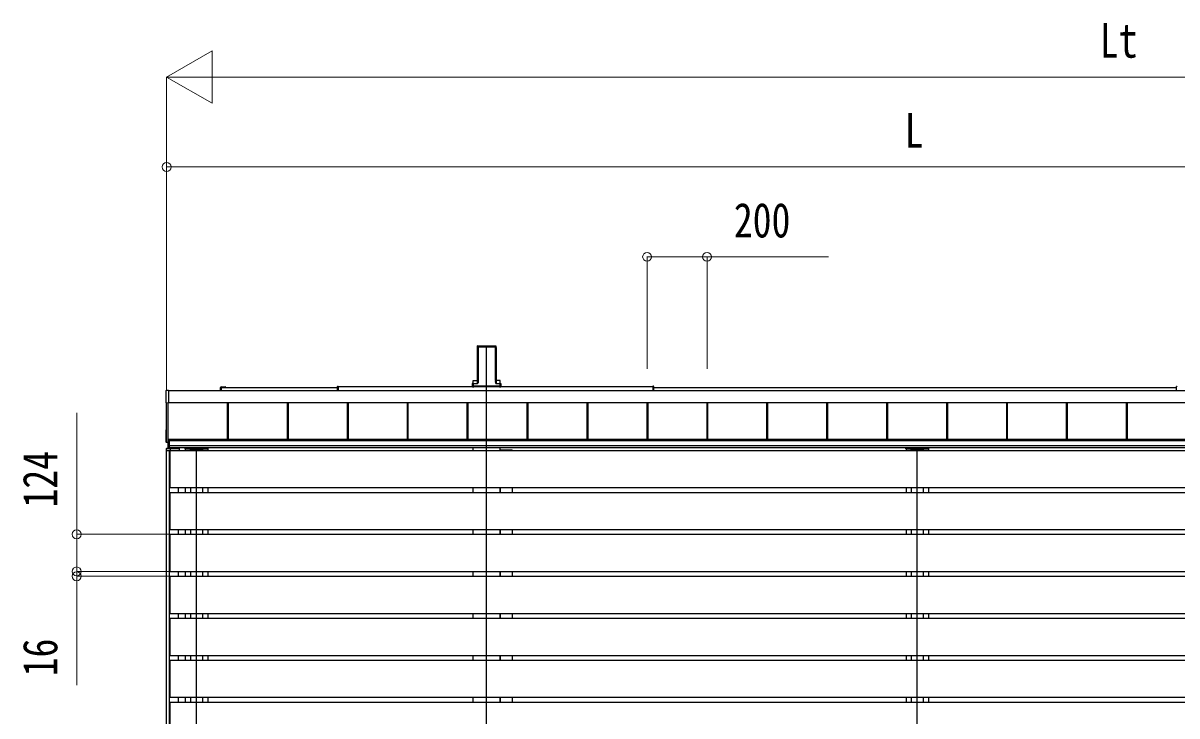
# Model space of a CAD drawing. Units: millimetres, scale not verified. Extents: x -14718 to 14718, y -10397 to 10401.
# Drawn here: x -6472 to -2621, y -3728 to -1415 of the extents above; entities that cross this region are included whole.
import ezdxf
from ezdxf.enums import TextEntityAlignment as Align

# ---------------------------------------------------------------- set-up
doc = ezdxf.new("R2010")
doc.units = ezdxf.units.MM
doc.header["$LTSCALE"] = 50
doc.layers.add('0-4_YKK_12', color=2, linetype='Continuous')
doc.layers.add('0-6_YKK_A1', color=4, linetype='Continuous')
doc.layers.add('0-7_YKK_D', color=6, linetype='Continuous', lineweight=18)
doc.styles.add('ＭＳ ゴシック', font='')
doc.styles.get('ＭＳ ゴシック').set_extended_font_data('MS Gothic')

msp = doc.modelspace()

# ---------------------------------------------------------------- linework, layer by layer
at = {"layer": '0-4_YKK_12'}
for p, q in [((-4924.91, -6081.6), (-4924.91, -2493.01)), ((-5892.91, -6081.6), (-5892.91, -2834.1)), ((-3487.91, -6081.6), (-3487.91, -2834.1))]:
    msp.add_line(p, q, dxfattribs=at)
at = {"layer": '0-6_YKK_A1'}
for p, q in [((-4956.16, -2498.36), (-4956.16, -2615.03)), ((-4955.8, -2492.51), (-4956.15, -2498.01)), ((-4955.36, -2492.98), (-4955.8, -2492.51)), ((-4955.31, -2492.04), (-4953.27, -2492.04)), ((-4955.31, -2492.04), (-4954.87, -2492.51)), ((-4955.29, -2608.98), (-4955.29, -2493.86)), ((-4954.79, -2493.54), (-4954.79, -2608.66)), ((-4952.96, -2492.37), (-4953.27, -2492.04)), ((-4952.96, -2492.37), (-4896.87, -2492.37)), ((-4952.41, -2495.51), (-4897.41, -2495.51)), ((-4952.41, -2616.87), (-4952.41, -2495.51)), ((-4896.87, -2492.37), (-4896.56, -2492.04)), ((-4896.56, -2492.04), (-4894.52, -2492.04)), ((-4895.04, -2608.66), (-4895.04, -2493.54)), ((-4894.96, -2492.51), (-4894.52, -2492.04)), ((-4894.54, -2493.86), (-4894.54, -2608.98)), ((-4894.03, -2492.51), (-4894.47, -2492.98)), ((-4894.03, -2492.51), (-4893.68, -2498.01)), ((-4893.66, -2498.36), (-4893.66, -2615.03)), ((-4972.29, -2617.94), (-4957.27, -2617.94)), ((-4970.11, -2608.6), (-4956.16, -2608.6)), ((-4970.11, -2617.94), (-4970.11, -2608.6)), ((-4956.18, -2615.39), (-4956.28, -2617)), ((-4955.75, -2617.55), (-4955.38, -2611.46)), ((-4954.88, -2611.49), (-4955.25, -2617.58)), ((-4894.58, -2617.58), (-4894.95, -2611.49)), ((-4894.45, -2611.46), (-4894.08, -2617.55)), ((-4879.71, -2608.6), (-4893.66, -2608.6)), ((-4893.65, -2615.39), (-4893.55, -2617)), ((-4892.56, -2617.94), (-4877.54, -2617.94)), ((-4879.71, -2617.94), (-4879.71, -2608.6)), ((-5994.41, -2682.37), (-5994.41, -2641.35)), ((-5986.41, -2641.93), (-987.71, -2641.93)), ((-5813.41, -2641.93), (-5813.41, -2631.96)), ((-5810.91, -2629.46), (-5803.37, -2629.46)), ((-5810.91, -2631.96), (-5422.38, -2631.96)), ((-5810.91, -2632.26), (-5810.91, -2641.93)), ((-5797.16, -2631.96), (-5810.61, -2631.96)), ((-5802.46, -2629.46), (-5797.16, -2629.46)), ((-5422.38, -2641.95), (-5422.38, -2628.45)), ((-5419.88, -2627.86), (-4369.88, -2627.86)), ((-5419.88, -2627.86), (-5419.88, -2641.95)), ((-4972.79, -2626.28), (-4972.32, -2626.28)), ((-4972.78, -2625.78), (-4972.78, -2626.28)), ((-4972.32, -2625.78), (-4972.32, -2618.9)), ((-4970.32, -2625.78), (-4972.32, -2625.78)), ((-4972.32, -2625.78), (-4972.32, -2626.28)), ((-4970.32, -2626.28), (-4972.32, -2626.28)), ((-4970.32, -2618.99), (-4970.32, -2625.78)), ((-4956.75, -2618.99), (-4970.32, -2618.99)), ((-4970.32, -2625.78), (-4879.51, -2625.78)), ((-4970.32, -2625.78), (-4970.32, -2626.28)), ((-4970.32, -2626.28), (-4879.51, -2626.28)), ((-4970.11, -2631.96), (-4970.11, -2626.28)), ((-4969.91, -2626.28), (-4969.91, -2631.96)), ((-4968.91, -2625.94), (-4880.91, -2625.94)), ((-4893.08, -2618.49), (-4879.51, -2618.49)), ((-4879.51, -2618.99), (-4893.08, -2618.99)), ((-4879.91, -2626.28), (-4879.91, -2631.96)), ((-4879.71, -2631.96), (-4879.71, -2626.28)), ((-4879.51, -2618.49), (-4879.51, -2618.99)), ((-4879.51, -2625.78), (-4879.51, -2618.99)), ((-4877.51, -2625.78), (-4879.51, -2625.78)), ((-4877.51, -2626.28), (-4879.51, -2626.28)), ((-4879.5, -2625.78), (-4879.5, -2626.28)), ((-4877.51, -2618.9), (-4877.51, -2625.78)), ((-4877.51, -2625.78), (-4877.51, -2626.28)), ((-4877.04, -2626.28), (-4877.51, -2626.28)), ((-4877.04, -2625.78), (-4877.04, -2626.28)), ((-4369.88, -2627.86), (-4369.88, -2641.95)), ((-4367.38, -2641.95), (-4367.38, -2628.45)), ((-4367.38, -2631.96), (-2622.38, -2631.96)), ((-2622.38, -2641.95), (-2622.38, -2628.45)), ((-5986.41, -2683.64), (-5993.95, -2683.18)), ((-5992.91, -2813.54), (-5992.91, -2683.24)), ((-5987.91, -2831.57), (-5987.91, -2683.55)), ((-5986.41, -2681.87), (-987.71, -2681.87)), ((-5986.41, -2682.11), (-987.71, -2682.11)), ((-5986.41, -2683.14), (-5986.41, -2683.64)), ((-5789.41, -2804.3), (-5789.41, -2682.11)), ((-5789.01, -2804.3), (-5789.01, -2682.11)), ((-5786.41, -2804.3), (-5786.41, -2682.11)), ((-5589.41, -2804.3), (-5589.41, -2682.11)), ((-5586.81, -2804.3), (-5586.81, -2682.11)), ((-5586.41, -2804.3), (-5586.41, -2682.11)), ((-5389.41, -2804.3), (-5389.41, -2682.11)), ((-5386.81, -2804.3), (-5386.81, -2682.11)), ((-5386.41, -2804.3), (-5386.41, -2682.11)), ((-5189.41, -2804.3), (-5189.41, -2682.11)), ((-5186.81, -2804.3), (-5186.81, -2682.11)), ((-5186.41, -2804.3), (-5186.41, -2682.11)), ((-4989.41, -2804.3), (-4989.41, -2682.11)), ((-4986.81, -2804.3), (-4986.81, -2682.11)), ((-4986.41, -2804.3), (-4986.41, -2682.11)), ((-4789.41, -2804.3), (-4789.41, -2682.11)), ((-4786.81, -2804.3), (-4786.81, -2682.11)), ((-4786.41, -2804.3), (-4786.41, -2682.11)), ((-4589.41, -2804.3), (-4589.41, -2682.11)), ((-4586.81, -2804.3), (-4586.81, -2682.11)), ((-4586.41, -2804.3), (-4586.41, -2682.11)), ((-4389.41, -2804.3), (-4389.41, -2682.11)), ((-4386.81, -2804.3), (-4386.81, -2682.11)), ((-4386.41, -2804.3), (-4386.41, -2682.11)), ((-4189.41, -2804.3), (-4189.41, -2682.11)), ((-4186.81, -2804.3), (-4186.81, -2682.11)), ((-4186.41, -2804.3), (-4186.41, -2682.11)), ((-3989.41, -2804.3), (-3989.41, -2682.11)), ((-3986.81, -2804.3), (-3986.81, -2682.11)), ((-3986.41, -2804.3), (-3986.41, -2682.11)), ((-3789.41, -2804.3), (-3789.41, -2682.11)), ((-3786.81, -2804.3), (-3786.81, -2682.11)), ((-3786.41, -2804.3), (-3786.41, -2682.11)), ((-3589.41, -2804.3), (-3589.41, -2682.11)), ((-3586.81, -2804.3), (-3586.81, -2682.11)), ((-3586.41, -2804.3), (-3586.41, -2682.11)), ((-3389.41, -2804.3), (-3389.41, -2682.11)), ((-3386.81, -2804.3), (-3386.81, -2682.11)), ((-3386.41, -2804.3), (-3386.41, -2682.11)), ((-3189.41, -2804.3), (-3189.41, -2682.11)), ((-3186.81, -2804.3), (-3186.81, -2682.11)), ((-3186.41, -2804.3), (-3186.41, -2682.11)), ((-2989.41, -2804.3), (-2989.41, -2682.11)), ((-2989.41, -2804.3), (-2989.41, -2682.11)), ((-2986.81, -2804.3), (-2986.81, -2682.11)), ((-2986.81, -2804.3), (-2986.81, -2682.11)), ((-2986.41, -2804.3), (-2986.41, -2682.11)), ((-2789.41, -2804.3), (-2789.41, -2682.11)), ((-2786.81, -2804.3), (-2786.81, -2682.11)), ((-2786.41, -2804.3), (-2786.41, -2682.11)), ((-5994.41, -2813.92), (-5994.41, -2772.89)), ((-5993.95, -2772.4), (-5992.91, -2772.33)), ((-5987.91, -2804.04), (-5984.41, -2804.04)), ((-5984.41, -2804.3), (-987.71, -2804.3)), ((-5984.41, -2806.31), (-987.71, -2806.31)), ((-5984.41, -2808.11), (-987.71, -2808.11)), ((-5984.41, -2808.11), (-987.71, -2808.11)), ((-5987.91, -2815.09), (-5993.95, -2814.72)), ((-5992.91, -2813.54), (-5987.91, -2813.54)), ((-5992.91, -2841.6), (-5992.91, -2835.1)), ((-5992.91, -5205.6), (-5992.91, -2841.6)), ((-5992.91, -2841.6), (-5952.91, -2841.6)), ((-5991.91, -2841.6), (-5992.91, -2841.6)), ((-5991.91, -2834.1), (-5982.01, -2834.1)), ((-5984.41, -2826.48), (-5987.91, -2826.48)), ((-5987.91, -2833.09), (-5984.41, -2833.09)), ((-5984.41, -2825.08), (-987.71, -2825.08)), ((-5984.41, -2831.57), (-987.71, -2831.57)), ((-5982.91, -5205.6), (-5982.91, -2841.6)), ((-5982.41, -2841.6), (-993.41, -2841.6)), ((-5982.41, -2841.6), (-5982.41, -2965.6)), ((-5980.01, -2834.1), (-5982.01, -2834.1)), ((-5979.61, -2841.6), (-5980.61, -2841.6)), ((-5980.01, -2834.1), (-5952.01, -2834.1)), ((-5930.91, -2836.6), (-5930.83, -2835.05)), ((-5930.91, -2836.6), (-5854.91, -2836.6)), ((-5930.41, -2836.6), (-5930.41, -2841.6)), ((-5930.41, -2836.6), (-5855.41, -2836.6)), ((-5929.83, -2834.1), (-5855.99, -2834.1)), ((-5872.41, -2841.6), (-5913.41, -2841.6)), ((-5912.91, -2841.6), (-5872.91, -2841.6)), ((-5872.41, -2841.6), (-5872.41, -2839.6)), ((-5855.41, -2836.6), (-5855.41, -2841.6)), ((-5854.99, -2835.05), (-5854.91, -2836.6)), ((-4970.11, -2841.6), (-4970.11, -2831.57)), ((-4839.21, -2841.6), (-4880.21, -2841.6)), ((-4879.71, -2841.6), (-4879.71, -2831.57)), ((-4879.71, -2841.6), (-4839.71, -2841.6)), ((-4839.21, -2841.6), (-4839.21, -2839.6)), ((-3525.91, -2836.6), (-3525.83, -2835.05)), ((-3525.91, -2836.6), (-3449.91, -2836.6)), ((-3525.41, -2836.6), (-3525.41, -2841.6)), ((-3525.41, -2836.6), (-3450.41, -2836.6)), ((-3524.83, -2834.1), (-3450.99, -2834.1)), ((-3467.41, -2841.6), (-3508.41, -2841.6)), ((-3507.91, -2841.6), (-3467.91, -2841.6)), ((-3467.41, -2841.6), (-3467.41, -2839.6)), ((-3450.41, -2836.6), (-3450.41, -2841.6)), ((-3449.99, -2835.05), (-3449.91, -2836.6)), ((-5982.41, -2965.6), (-993.41, -2965.6)), ((-5982.41, -2981.6), (-993.41, -2981.6)), ((-5982.41, -2981.6), (-5982.41, -3105.6)), ((-5952.91, -2981.6), (-5952.91, -2965.6)), ((-5930.41, -2965.6), (-5930.41, -2981.6)), ((-5912.91, -2965.6), (-5912.91, -2981.6)), ((-5872.91, -2965.6), (-5872.91, -2981.6)), ((-5855.41, -2965.6), (-5855.41, -2981.6)), ((-4970.11, -2981.6), (-4970.11, -2965.6)), ((-4879.71, -2981.6), (-4879.71, -2965.6)), ((-4879.71, -2965.6), (-4879.71, -2981.6)), ((-4839.71, -2965.6), (-4839.71, -2981.6)), ((-3525.41, -2965.6), (-3525.41, -2981.6)), ((-3507.91, -2965.6), (-3507.91, -2981.6)), ((-3467.91, -2965.6), (-3467.91, -2981.6)), ((-3450.41, -2965.6), (-3450.41, -2981.6)), ((-5982.41, -3105.6), (-993.41, -3105.6)), ((-5952.91, -3121.6), (-5952.91, -3105.6)), ((-5930.41, -3105.6), (-5930.41, -3121.6)), ((-5912.91, -3105.6), (-5912.91, -3121.6)), ((-5872.91, -3105.6), (-5872.91, -3121.6)), ((-5855.41, -3105.6), (-5855.41, -3121.6)), ((-4970.11, -3121.6), (-4970.11, -3105.6)), ((-4879.71, -3121.6), (-4879.71, -3105.6)), ((-4879.71, -3105.6), (-4879.71, -3121.6)), ((-4839.71, -3105.6), (-4839.71, -3121.6)), ((-3525.41, -3105.6), (-3525.41, -3121.6)), ((-3507.91, -3105.6), (-3507.91, -3121.6)), ((-3467.91, -3105.6), (-3467.91, -3121.6)), ((-3450.41, -3105.6), (-3450.41, -3121.6)), ((-5982.41, -3121.6), (-993.41, -3121.6)), ((-5982.41, -3121.6), (-5982.41, -3245.6)), ((-5982.41, -3245.6), (-993.41, -3245.6)), ((-5982.41, -3261.6), (-993.41, -3261.6)), ((-5982.41, -3261.6), (-5982.41, -3385.6)), ((-5952.91, -3261.6), (-5952.91, -3245.6)), ((-5930.41, -3245.6), (-5930.41, -3261.6)), ((-5912.91, -3245.6), (-5912.91, -3261.6)), ((-5872.91, -3245.6), (-5872.91, -3261.6)), ((-5855.41, -3245.6), (-5855.41, -3261.6)), ((-4970.11, -3261.6), (-4970.11, -3245.6)), ((-4879.71, -3261.6), (-4879.71, -3245.6)), ((-4879.71, -3245.6), (-4879.71, -3261.6)), ((-4839.71, -3245.6), (-4839.71, -3261.6)), ((-3525.41, -3245.6), (-3525.41, -3261.6)), ((-3507.91, -3245.6), (-3507.91, -3261.6)), ((-3467.91, -3245.6), (-3467.91, -3261.6)), ((-3450.41, -3245.6), (-3450.41, -3261.6)), ((-5982.41, -3385.6), (-993.41, -3385.6)), ((-5952.91, -3401.6), (-5952.91, -3385.6)), ((-5930.41, -3385.6), (-5930.41, -3401.6)), ((-5912.91, -3385.6), (-5912.91, -3401.6)), ((-5872.91, -3385.6), (-5872.91, -3401.6)), ((-5855.41, -3385.6), (-5855.41, -3401.6)), ((-4970.11, -3401.6), (-4970.11, -3385.6)), ((-4879.71, -3401.6), (-4879.71, -3385.6)), ((-4879.71, -3385.6), (-4879.71, -3401.6)), ((-4839.71, -3385.6), (-4839.71, -3401.6)), ((-3525.41, -3385.6), (-3525.41, -3401.6)), ((-3507.91, -3385.6), (-3507.91, -3401.6)), ((-3467.91, -3385.6), (-3467.91, -3401.6)), ((-3450.41, -3385.6), (-3450.41, -3401.6)), ((-5982.41, -3401.6), (-993.41, -3401.6)), ((-5982.41, -3401.6), (-5982.41, -3525.6)), ((-5982.41, -3525.6), (-993.41, -3525.6)), ((-5982.41, -3541.6), (-993.41, -3541.6)), ((-5982.41, -3541.6), (-5982.41, -3665.6)), ((-5952.91, -3541.6), (-5952.91, -3525.6)), ((-5930.41, -3525.6), (-5930.41, -3541.6)), ((-5912.91, -3525.6), (-5912.91, -3541.6)), ((-5872.91, -3525.6), (-5872.91, -3541.6)), ((-5855.41, -3525.6), (-5855.41, -3541.6)), ((-4970.11, -3541.6), (-4970.11, -3525.6)), ((-4879.71, -3541.6), (-4879.71, -3525.6)), ((-4879.71, -3525.6), (-4879.71, -3541.6)), ((-4839.71, -3525.6), (-4839.71, -3541.6)), ((-3525.41, -3525.6), (-3525.41, -3541.6)), ((-3507.91, -3525.6), (-3507.91, -3541.6)), ((-3467.91, -3525.6), (-3467.91, -3541.6)), ((-3450.41, -3525.6), (-3450.41, -3541.6)), ((-5982.41, -3665.6), (-993.41, -3665.6)), ((-5982.41, -3681.6), (-993.41, -3681.6)), ((-5982.41, -3681.6), (-5982.41, -3805.6)), ((-5952.91, -3681.6), (-5952.91, -3665.6)), ((-5930.41, -3665.6), (-5930.41, -3681.6)), ((-5912.91, -3665.6), (-5912.91, -3681.6)), ((-5872.91, -3665.6), (-5872.91, -3681.6)), ((-5855.41, -3665.6), (-5855.41, -3681.6)), ((-4970.11, -3681.6), (-4970.11, -3665.6)), ((-4879.71, -3681.6), (-4879.71, -3665.6)), ((-4879.71, -3665.6), (-4879.71, -3681.6)), ((-4839.71, -3665.6), (-4839.71, -3681.6)), ((-3525.41, -3665.6), (-3525.41, -3681.6)), ((-3507.91, -3665.6), (-3507.91, -3681.6)), ((-3467.91, -3665.6), (-3467.91, -3681.6)), ((-3450.41, -3665.6), (-3450.41, -3681.6))]:
    msp.add_line(p, q, dxfattribs=at)
for points in [[(-5993.95, -2640.85), (-5986.41, -2640.39), (-5986.41, -2640.89), (-5986.41, -2683.14)], [(-5421.44, -2627.45), (-5419.88, -2627.36), (-5419.88, -2628.35), (-5419.88, -2641.95)], [(-4972.79, -2618.43), (-4972.79, -2625.78), (-4972.32, -2625.78)], [(-4970.32, -2618.99), (-4970.32, -2618.49), (-4956.75, -2618.49)], [(-4877.04, -2618.43), (-4877.04, -2625.78), (-4877.51, -2625.78)], [(-4368.32, -2627.45), (-4369.88, -2627.36), (-4369.88, -2628.35), (-4369.88, -2641.95)], [(-5987.91, -2804.04), (-5987.91, -2826.48), (-5987.91, -2833.09)], [(-5984.91, -2804.04), (-5984.91, -2826.48), (-5984.91, -2833.09)], [(-5984.41, -2804.04), (-5984.41, -2826.48), (-5984.41, -2833.09)], [(-5981.01, -2835.04), (-5980.61, -2841.6), (-5981.61, -2841.6), (-5991.91, -2841.6)], [(-5951.01, -2835.04), (-5950.61, -2841.6), (-5951.61, -2841.6), (-5979.61, -2841.6)], [(-5913.41, -2841.6), (-5913.41, -2839.6), (-5872.41, -2839.6)], [(-4880.21, -2841.6), (-4880.21, -2839.6), (-4839.21, -2839.6)], [(-3508.41, -2841.6), (-3508.41, -2839.6), (-3467.41, -2839.6)]]:
    msp.add_lwpolyline(points, dxfattribs=at)
for centre, radius, start, end in [((-5993.92, -2641.35), 0.497, 93.16944, 179.94772), ((-5810.91, -2631.96), 2.5, 90, 180), ((-5810.61, -2632.26), 0.3, 90, 180), ((-5803.37, -2629.66), 0.2, 23.57818, 90), ((-5802.91, -2629.46), 0.3, 203.57818, 336.42182), ((-5802.46, -2629.66), 0.2, 90, 156.42182), ((-5797.16, -2630.71), 1.25, 270, 90), ((-5421.38, -2628.45), 1, 93.5, 180), ((-4971.82, -2618.9), 0.501, 90.24971, 179.75029), ((-4878.01, -2618.9), 0.501, 0.24971, 89.75029), ((-4368.38, -2628.45), 1, 0, 86.5), ((-2621.38, -2628.45), 1, 93.5, 180), ((-5993.54, -2682.41), 0.873, 177.74142, 242.53793), ((-5993.92, -2772.89), 0.497, 93.16944, 179.94772), ((-5993.54, -2813.95), 0.873, 177.74142, 242.53793), ((-5991.91, -2835.1), 1, 90, 180), ((-5982.01, -2835.1), 1, 3.5, 90), ((-5952.01, -2835.1), 1, 3.5, 90), ((-5929.83, -2835.1), 1, 90, 177), ((-5855.99, -2835.1), 1, 3, 90), ((-3524.83, -2835.1), 1, 90, 177), ((-3450.99, -2835.1), 1, 3, 90)]:
    msp.add_arc(centre, radius, start, end, dxfattribs=at)
for centre, major_axis, ratio, start_param, end_param in [((-4956.12, -2498.01), (0.031, 0.5), 0.061627, 1.5746234, 2.3600215), ((-4955.3, -2492.54), (0.346, -0.364), 0.996462, 2.3838095, 3.8892836), ((-4955.59, -2496.01), (0.22, 3.04), 0.070684, 5.5043854, 6.2286971), ((-4955.09, -2496.04), (0.22, 3.54), 0.060877, 5.5025319, 6.2268436), ((-4894.74, -2496.04), (-0.22, 3.54), 0.060877, 0.0563417, 0.7806534), ((-4894.24, -2496.01), (-0.22, 3.04), 0.070684, 0.0544883, 0.7787999), ((-4894.53, -2492.54), (-0.346, -0.364), 0.996462, 2.3939017, 3.8993758), ((-4893.71, -2498.01), (-0.031, 0.5), 0.061627, 3.9231638, 4.7085619), ((-4972.28, -2618.44), (0.355, -0.355), 0.99628, 2.358058, 3.9251274), ((-4957.28, -2616.93), (0.691, -0.728), 0.996462, 5.5254021, 7.0308762), ((-4956.75, -2617.48), (-0.693, 0.73), 0.992955, 2.3838095, 3.8892836), ((-4956.75, -2617.48), (1.04, -1.09), 0.996462, 5.5254021, 7.0308762), ((-4956.21, -2615.39), (0.031, 0.5), 0.061627, 4.716216, 5.5016142), ((-4955.59, -2611.46), (0.22, 3.5), 0.061627, 4.716216, 5.5016142), ((-4955.09, -2611.49), (0.22, 4), 0.053972, 4.7153191, 5.5007173), ((-4894.74, -2611.49), (-0.22, 4), 0.053972, 0.782468, 1.5678662), ((-4893.08, -2617.48), (-1.04, -1.09), 0.996462, 5.5354944, 7.0409685), ((-4894.24, -2611.46), (-0.22, 3.5), 0.061627, 0.7815711, 1.5669693), ((-4893.08, -2617.48), (0.693, 0.73), 0.992955, 2.3939017, 3.8993758), ((-4893.62, -2615.39), (-0.031, 0.5), 0.061627, 0.7815711, 1.5669693), ((-4892.55, -2616.93), (-0.691, -0.728), 0.996462, 5.5354944, 7.0409685), ((-4877.55, -2618.44), (-0.355, -0.355), 0.99628, 2.358058, 3.9251274), ((-4970.32, -2618.89), (2, 0), 0.045872, 3.2026792, 4.712389), ((-4970.32, -2618.4), (1.5, 0), 0.061163, 3.2026792, 4.712389), ((-4879.51, -2618.4), (1.5, 0), 0.061163, 4.712389, 6.2220988), ((-4879.51, -2618.89), (2, 0), 0.045872, 4.712389, 6.2220988)]:
    msp.add_ellipse(centre, major_axis=major_axis, ratio=ratio, start_param=start_param, end_param=end_param, dxfattribs=at)
at = {"layer": '0-7_YKK_D'}
for p, q in [((-5992.91, -1595.51), (-5841.36, -1508.01)), ((-5841.36, -1683.01), (-5841.36, -1508.01)), ((-5992.91, -2641.53), (-5992.91, -1594.51)), ((-5992.91, -1595.51), (-5841.36, -1683.01)), ((-5992.91, -1595.51), (-5689.81, -1595.51)), ((-5817.91, -1595.51), (245.09, -1595.51)), ((-5992.91, -2640.95), (-5992.91, -1894.51)), ((-982.91, -1895.51), (-5992.91, -1895.51)), ((-4389.41, -2569.47), (-4389.41, -2194.51)), ((-4189.41, -2569.47), (-4189.41, -2194.51)), ((-5983.41, -3121.6), (-6293.91, -3121.6)), ((-6292.91, -3245.6), (-6292.91, -3186.1)), ((-5983.41, -3245.6), (-6293.91, -3245.6)), ((-5983.41, -3245.6), (-6293.91, -3245.6)), ((-5983.41, -3261.6), (-6293.91, -3261.6)), ((-6292.91, -3245.6), (-6292.91, -3261.6)), ((-6292.91, -3261.6), (-6292.91, -3625.4))]:
    msp.add_line(p, q, dxfattribs=at)
for points in [[(-4389.41, -2195.51), (-4189.41, -2195.51), (-3784.31, -2195.51)], [(-6292.91, -3245.6), (-6292.91, -3121.6), (-6292.91, -2716.5)]]:
    msp.add_lwpolyline(points, dxfattribs=at)
for centre in [(-5992.91, -1895.51), (-4389.41, -2195.51), (-4189.41, -2195.51), (-6292.91, -3121.6), (-6292.91, -3245.6), (-6292.91, -3245.6), (-6292.91, -3261.6)]:
    msp.add_circle(centre, 14.88, dxfattribs=at)

# ---------------------------------------------------------------- texts
at = {"layer": '0-7_YKK_D', "style": 'ＭＳ ゴシック', "width": 0.8}
for s, p in [('Lt', (-2878.81, -1565.51)), ('L', (-3529.91, -1865.51)), ('200', (-4099.91, -2165.51))]:
    msp.add_text(s, height=115.5, dxfattribs=at).set_placement(p, align=Align.BOTTOM_LEFT)
for s, p in [('124', (-6322.91, -3032.1)), ('16', (-6322.91, -3595.4))]:
    msp.add_text(s, height=115.5, rotation=90, dxfattribs=at).set_placement(p, align=Align.BOTTOM_LEFT)

doc.saveas('drawing.dxf')
